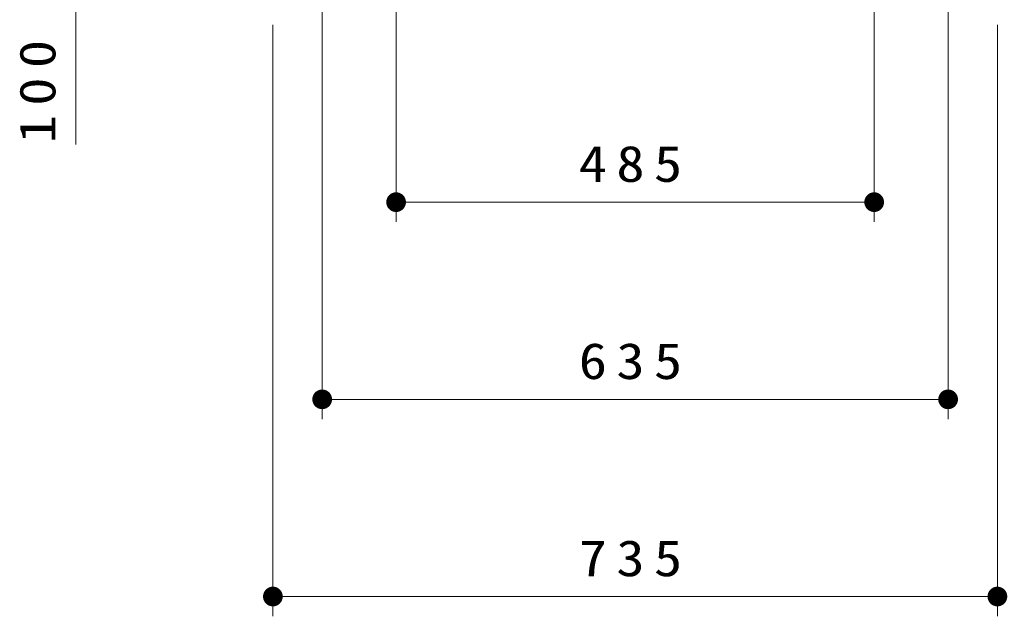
# Model space of a CAD drawing. Units: millimetres on the paper, scale 1:20. Extents: x -365 to 0, y 0 to 257.
# Drawn here: x -132.2 to -82.1, y 58.8 to 89.1 of the extents above; entities that cross this region are included whole.
import ezdxf

# ---------------------------------------------------------------- set-up
doc = ezdxf.new("R2010")
doc.units = ezdxf.units.MM
doc.layers.add('1_20', color=7, linetype='Continuous', lineweight=25)
doc.styles.add('ＭＳ ゴシック', font='')
doc.styles.get('ＭＳ ゴシック').set_extended_font_data('MS Gothic')

# ---------------------------------------------------------------- blocks, each defined once
blk = doc.blocks.new('filled_dot')
at = {"color": 0, "linetype": 'Continuous', "lineweight": -2, "const_width": 1.25}
blk.add_lwpolyline([(-0.625, 0, 1), (0.625, 0, 1)], format="xyb", close=True, dxfattribs=at)

msp = doc.modelspace()

# ---------------------------------------------------------------- linework, layer by layer
at = {"layer": '1_20', "lineweight": 13}
for p, q in [((-113.099, 97.281), (-113.099, 78.838)), ((-88.849, 97.281), (-88.849, 78.838)), ((-129.349, 82.766), (-129.349, 94.838)), ((-116.849, 93.838), (-116.849, 68.838)), ((-85.099, 93.838), (-85.099, 68.838)), ((-119.349, 88.838), (-119.349, 58.838)), ((-82.599, 88.838), (-82.599, 58.838)), ((-88.849, 79.838), (-113.099, 79.838)), ((-85.099, 69.838), (-116.849, 69.838)), ((-82.599, 59.838), (-119.349, 59.838))]:
    msp.add_line(p, q, dxfattribs=at)

# ---------------------------------------------------------------- block references
at = {"layer": '1_20', "lineweight": 13, "xscale": 0.4, "yscale": 0.4}
for p in [(-113.099, 79.838), (-116.849, 69.838), (-119.349, 59.838)]:
    msp.add_blockref('filled_dot', p, dxfattribs=at)
at = {"layer": '1_20', "lineweight": 13, "xscale": 0.4, "yscale": 0.4, "rotation": 180}
for p in [(-88.849, 79.838), (-85.099, 69.838), (-82.599, 59.838)]:
    msp.add_blockref('filled_dot', p, dxfattribs=at)

# ---------------------------------------------------------------- texts
at = {"layer": '1_20', "insert": (-130.349, 85.682), "char_height": 1.833, "attachment_point": 8, "rotation": 90, "style": 'ＭＳ ゴシック'}
msp.add_mtext('\\T1.33;\\W1.15;100', dxfattribs=at)
at = {"layer": '1_20', "char_height": 1.833, "attachment_point": 8, "style": 'ＭＳ ゴシック'}
for s, insert in [('\\T1.33;\\W1.15;485', (-100.974, 80.838)), ('\\T1.33;\\W1.15;635', (-100.974, 70.838)), ('\\T1.33;\\W1.15;735', (-100.974, 60.838))]:
    msp.add_mtext(s, dxfattribs=dict(at, insert=insert))

doc.saveas('drawing.dxf')
